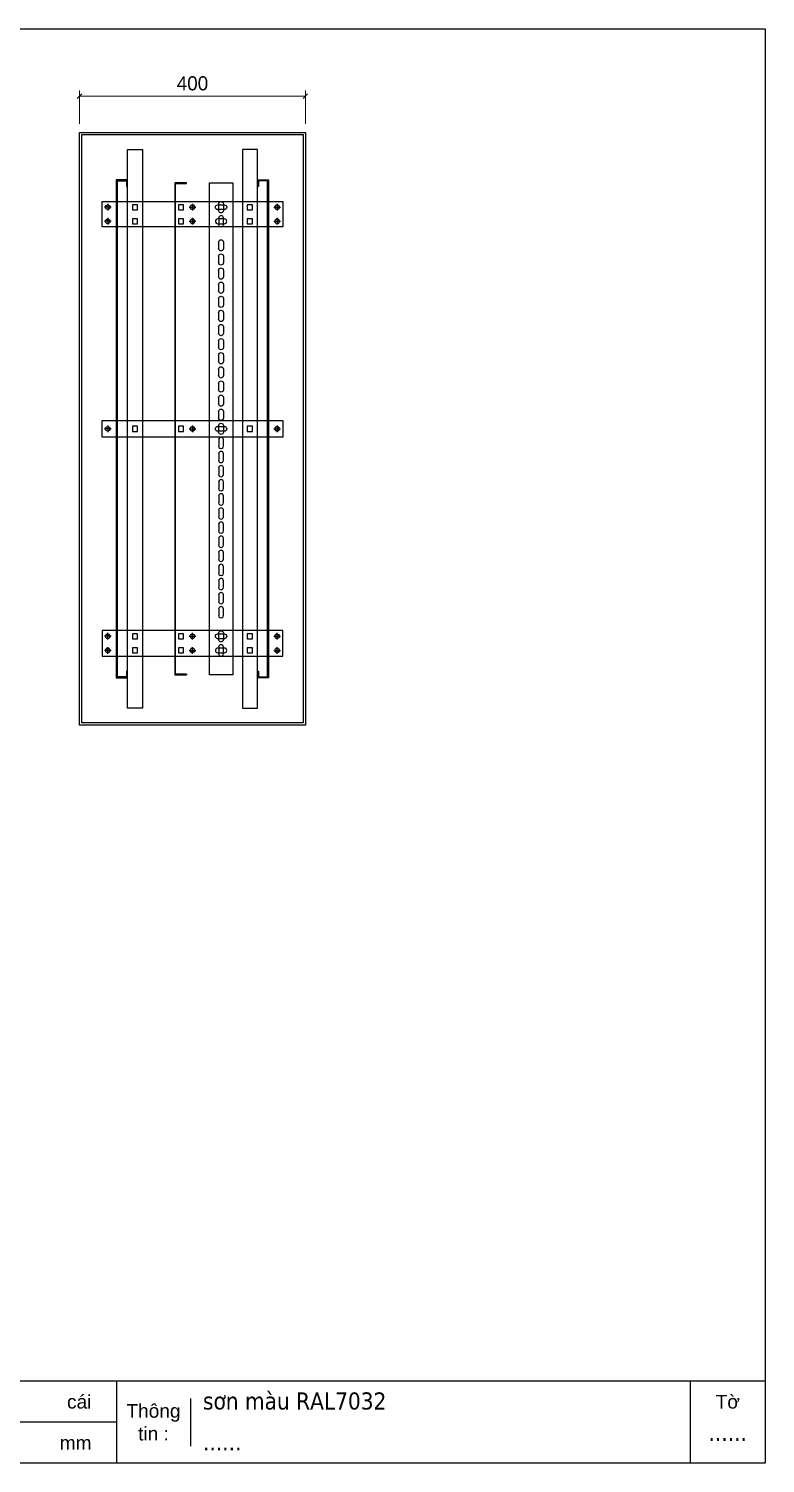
# Model space of a CAD drawing. Header units: millimetres. Extents: x 0 to 3594, y 0 to 2541.
# Drawn here: x 2289 to 3594, y 0 to 2541 of the extents above; entities that cross this region are included whole.
import ezdxf
from ezdxf.enums import TextEntityAlignment as Align

# ---------------------------------------------------------------- set-up
doc = ezdxf.new("R2010")
doc.units = ezdxf.units.MM
doc.layers.add('CNC', color=7, linetype='Continuous')
doc.layers.add('DIM', color=253, linetype='Continuous')
doc.styles.add('Arial', font='arial.ttf')
doc.styles.add('Tahoma (Input Text)', font='tahoma.ttf')
doc.dimstyles.new('Dim-25', dxfattribs={"dimtxt": 25, "dimasz": 8, "dimexe": 10, "dimexo": 15, "dimgap": 10, "dimtad": 1, "dimdec": 0, "dimtxsty": 'Standard', "dimblk": 'OBLIQUE', "dimcen": 10, "dimclrd": 5, "dimclre": 5, "dimclrt": 3, "dimazin": 3, "dimtfac": 1, "dimtdec": 0, "dimtmove": 0, "dimatfit": 3, "dimldrblk": 'OBLIQUE', "dimlwd": 9, "dimlwe": 9})

# ---------------------------------------------------------------- blocks, each defined once
blk = doc.blocks.new('khungtenAsean2')
at = {"color": 7}
for p, q in [((2970, -1980), (0, -1980)), ((2020, -1980), (2020, -2100)), ((2860, -1980), (2860, -2100)), ((2128.3, -2005), (2128.3, -2075)), ((2020, -2040), (0, -2040))]:
    blk.add_line(p, q, dxfattribs=at)
blk.add_lwpolyline([(0, 0), (2970, 0), (2970, -2100), (0, -2100)], close=True, dxfattribs=at)
at = {"color": 2, "char_height": 20, "style": 'Arial'}
for s, insert, width, attachment_point in [('cái', (1947.6, -2010), 917.634, 4), ('Thông\\Ptin :', (2074.2, -2040), 108.311, 5), ('Tờ', (2915, -2010), 110, 5), ('mm', (1936.9, -2070), 917.634, 4)]:
    blk.add_mtext(s, dxfattribs=dict(at, insert=insert, width=width, attachment_point=attachment_point))
at = {"color": 1, "style": 'Tahoma (Input Text)', "flags": 8}
for tag, p in [('#03', (506.6, -2019.3)), ('#01', (137.1, -2021.3)), ('#05', (1106.6, -2021.3)), ('#07', (1834.7, -2021.3)), ('#09', (2146.7, -2021.3)), ('#02', (98.5, -2081.3)), ('#04', (486.1, -2081.3)), ('#06', (1065.3, -2081.3)), ('#08', (1817.4, -2081.3)), ('#10', (2146.7, -2081.3))]:
    blk.add_attdef(tag, p, '', height=25, dxfattribs=at)
blk.add_attdef('#11', text='', height=25, dxfattribs=at).set_placement((2915, -2067.3), align=Align.CENTER)
blk = doc.blocks.new('ovan8.5x20')
at = {"layer": 'CNC', "color": 2, "lineweight": -3}
for p, q in [((5.7, 4.2), (-5.8, 4.2)), ((-5.8, -4.2), (5.7, -4.2))]:
    blk.add_line(p, q, dxfattribs=at)
for centre, start, end in [((-5.8, 0), 90, 270), ((5.7, 0), 270, 90)]:
    blk.add_arc(centre, 4.25, start, end, dxfattribs=at)
blk = doc.blocks.new('dfff')
at = {"color": 3, "ltscale": 3}
for p, q in [((3788, -102346.1), (3788, -102357.8)), ((3793.9, -102352), (3782.2, -102352))]:
    blk.add_line(p, q, dxfattribs=at)
blk.add_circle((3788, -102352), 4, dxfattribs=at)
blk = doc.blocks.new('*D7')
at = {"color": 0, "linetype": 'ByBlock', "lineweight": -2}
for p, q in [((2382.8, 2425.4), (2374.8, 2417.4)), ((2774.8, 2417.4), (2782.8, 2425.4))]:
    blk.add_line(p, q, dxfattribs=at)
at = {"layer": 'Defpoints', "color": 0, "ltscale": 3, "transparency": 16777216}
for p in [(2778.8, 2421.4), (2378.8, 2357.3), (2778.8, 2357.3)]:
    blk.add_point(p, dxfattribs=at)
at = {"layer": 'DIM', "color": 5, "lineweight": 9, "ltscale": 3, "transparency": 16777216}
for p, q in [((2378.8, 2372.3), (2378.8, 2431.4)), ((2378.8, 2421.4), (2778.8, 2421.4)), ((2778.8, 2372.3), (2778.8, 2431.4))]:
    blk.add_line(p, q, dxfattribs=at)
at = {"layer": 'DIM', "color": 3, "ltscale": 3, "transparency": 16777216, "insert": (2578.8, 2444.1), "char_height": 25, "attachment_point": 5}
blk.add_mtext('400', dxfattribs=at)
blk = doc.blocks.new('_Oblique')
at = {"color": 0, "linetype": 'ByBlock', "lineweight": -2}
blk.add_line((-0.5, -0.5), (0.5, 0.5), dxfattribs=at)

msp = doc.modelspace()

# ---------------------------------------------------------------- linework, layer by layer
at = {"color": 7, "ltscale": 3}
msp.add_line((2568, 1397.9), (2568, 1396.4), dxfattribs=at)
for points in [[(2778.8, 2357.3), (2778.8, 1307.3), (2378.8, 1307.3), (2378.8, 2357.3)], [(2774.8, 2353.3), (2774.8, 1311.3), (2382.8, 1311.3), (2382.8, 2353.3)]]:
    msp.add_lwpolyline(points, close=True, dxfattribs=at)
at = {"color": 3, "ltscale": 3}
for points in [[(2463.8, 2327.3), (2490.3, 2327.3), (2490.3, 1337.3), (2463.8, 1337.3)], [(2693.8, 2327.3), (2667.3, 2327.3), (2667.3, 1337.3), (2693.8, 1337.3)]]:
    msp.add_lwpolyline(points, close=True, dxfattribs=at)
at = {"color": 6}
for points in [[(2463.8, 2261.3), (2463.8, 2273.3), (2443.8, 2273.3), (2443.8, 1391.3), (2463.8, 1391.3), (2463.8, 1403.3), (2461.8, 1403.3), (2461.8, 1393.3), (2445.8, 1393.3), (2445.8, 2271.3), (2461.8, 2271.3), (2461.8, 2261.3)], [(2693.8, 2261.3), (2693.8, 2273.3), (2713.8, 2273.3), (2713.8, 1391.3), (2693.8, 1391.3), (2693.8, 1403.3), (2695.8, 1403.3), (2695.8, 1393.3), (2711.8, 1393.3), (2711.8, 2271.3), (2695.8, 2271.3), (2695.8, 2261.3)]]:
    msp.add_lwpolyline(points, close=True, dxfattribs=at)
at = {"color": 1}
for points in [[(2568, 2266.7), (2568, 2268.2), (2547.5, 2268.2), (2547.5, 1396.4), (2568, 1396.4)], [(2568, 1397.9), (2549, 1397.9), (2549, 2266.7), (2568, 2266.7), (2568, 2266.7), (2568, 2266.7)], [(2568, 2268.2), (2568, 2268.2)]]:
    msp.add_lwpolyline(points, dxfattribs=at)
at = {"color": 8, "ltscale": 3}
msp.add_lwpolyline([(2608.8, 2268.2), (2650.3, 2268.2), (2650.3, 1396.4), (2608.8, 1396.4)], close=True, dxfattribs=at)
at = {"color": 4, "ltscale": 3}
for points in [[(2418.8, 2234.8), (2738.8, 2234.8), (2738.8, 2189.8), (2418.8, 2189.8)], [(2418.8, 1847.3), (2738.8, 1847.3), (2738.8, 1817.3), (2418.8, 1817.3)], [(2418.8, 1429.8), (2738.8, 1429.8), (2738.8, 1474.8), (2418.8, 1474.8)]]:
    msp.add_lwpolyline(points, close=True, dxfattribs=at)
at = {"color": 2, "ltscale": 3}
for points in [[(2472.5, 2220.3), (2481.5, 2220.3), (2481.5, 2229.3), (2472.5, 2229.3)], [(2554, 2220.3), (2563, 2220.3), (2563, 2229.3), (2554, 2229.3)], [(2676, 2220.3), (2685, 2220.3), (2685, 2229.3), (2676, 2229.3)], [(2472.5, 2195.3), (2481.5, 2195.3), (2481.5, 2204.3), (2472.5, 2204.3)], [(2554, 2195.3), (2563, 2195.3), (2563, 2204.3), (2554, 2204.3)], [(2676, 2195.3), (2685, 2195.3), (2685, 2204.3), (2676, 2204.3)], [(2472.5, 1827.8), (2481.5, 1827.8), (2481.5, 1836.8), (2472.5, 1836.8)], [(2554, 1827.8), (2563, 1827.8), (2563, 1836.8), (2554, 1836.8)], [(2676, 1827.8), (2685, 1827.8), (2685, 1836.8), (2676, 1836.8)], [(2472.5, 1460.3), (2481.5, 1460.3), (2481.5, 1469.3), (2472.5, 1469.3)], [(2554, 1460.3), (2563, 1460.3), (2563, 1469.3), (2554, 1469.3)], [(2676, 1460.3), (2685, 1460.3), (2685, 1469.3), (2676, 1469.3)], [(2472.5, 1435.3), (2481.5, 1435.3), (2481.5, 1444.3), (2472.5, 1444.3)], [(2554, 1435.3), (2563, 1435.3), (2563, 1444.3), (2554, 1444.3)], [(2676, 1435.3), (2685, 1435.3), (2685, 1444.3), (2676, 1444.3)]]:
    msp.add_lwpolyline(points, close=True, dxfattribs=at)
for centre in [(2428.8, 2224.8), (2578.8, 2224.8), (2728.8, 2224.8), (2428.8, 2199.8), (2578.8, 2199.8), (2728.8, 2199.8), (2428.8, 1832.3), (2578.8, 1832.3), (2728.8, 1832.3), (2428.8, 1464.8), (2578.8, 1464.8), (2728.8, 1464.8), (2428.8, 1439.8), (2578.8, 1439.8), (2728.8, 1439.8)]:
    msp.add_circle(centre, 4, dxfattribs=at)

# ---------------------------------------------------------------- block references
at = {"color": 7}
ref = msp.add_blockref('khungtenAsean2', (0, 2541), dxfattribs=dict(at, xscale=1.210000000006402, yscale=1.210000000006402, zscale=1.210000000006402))
ref.add_attrib('#11', '......', dxfattribs={"color": 1, "height": 30.25, "style": 'Tahoma (Input Text)'}).set_placement((3527.1, 39.5), align=Align.CENTER)
ref.add_attrib('#09', 'sơn màu RAL7032', (2597.5, 95.3), dxfattribs={"color": 1, "height": 30.25, "style": 'Tahoma (Input Text)'})
ref.add_attrib('#10', '......', (2597.5, 22.7), dxfattribs={"color": 1, "height": 30.25, "style": 'Tahoma (Input Text)'})
at = {"color": 3}
for p in [(-1359.3, 104576.8), (-1359.3, 104551.8), (-1359.3, 104184.3)]:
    msp.add_blockref('dfff', p, dxfattribs=at)
at = {"color": 3, "xscale": -1}
for p in [(6366.8, 104576.8), (6516.8, 104576.8), (6366.8, 104551.8), (6516.8, 104551.8), (6366.8, 104184.3), (6516.8, 104184.3)]:
    msp.add_blockref('dfff', p, dxfattribs=at)
at = {"color": 3, "xscale": -1, "rotation": 180}
for p in [(-1359.3, -100887.1), (-1359.3, -100912.1)]:
    msp.add_blockref('dfff', p, dxfattribs=at)
at = {"color": 3, "rotation": 180}
for p in [(6366.8, -100887.1), (6516.8, -100887.1), (6366.8, -100912.1), (6516.8, -100912.1)]:
    msp.add_blockref('dfff', p, dxfattribs=at)
at = {"layer": 'CNC', "lineweight": -3, "xscale": -1}
for p in [(2629.5, 2224.8), (2629.5, 1832.3), (2629.5, 1464.8)]:
    msp.add_blockref('ovan8.5x20', p, dxfattribs=at)
at = {"layer": 'CNC', "lineweight": -3, "xscale": -1, "rotation": 270}
for p in [(2629.5, 2224.8), (2629.5, 2157.3), (2629.5, 2132.3), (2629.5, 2107.3), (2629.5, 2082.3), (2629.5, 2057.3), (2629.5, 2032.3), (2629.5, 2007.3), (2629.5, 1982.3), (2629.5, 1957.3), (2629.5, 1932.3), (2629.5, 1907.3), (2629.5, 1882.3), (2629.5, 1857.3), (2629.5, 1832.3), (2629.5, 1464.8)]:
    msp.add_blockref('ovan8.5x20', p, dxfattribs=at)
at = {"layer": 'CNC', "lineweight": -3}
for p, rotation in [((2629.5, 2199.8), 180), ((2629.5, 2199.8), 270), ((2629.5, 1807.3), 270), ((2629.5, 1782.3), 270), ((2629.5, 1757.3), 270), ((2629.5, 1732.3), 270), ((2629.5, 1707.3), 270), ((2629.5, 1682.3), 270), ((2629.5, 1657.3), 270), ((2629.5, 1632.3), 270), ((2629.5, 1607.3), 270), ((2629.5, 1582.3), 270), ((2629.5, 1557.3), 270), ((2629.5, 1532.3), 270), ((2629.5, 1507.3), 270), ((2629.5, 1439.8), 270), ((2629.5, 1439.8), 180)]:
    msp.add_blockref('ovan8.5x20', p, dxfattribs=dict(at, rotation=rotation))

# ---------------------------------------------------------------- dimensions: what is measured, and where the dimension line sits
at = {"layer": 'DIM', "color": 3, "ltscale": 3}
dim = msp.add_linear_dim(base=(2778.8, 2421.4), p1=(2378.8, 2357.3), p2=(2778.8, 2357.3), dimstyle='Dim-25', dxfattribs=at)
dim.commit()
dim.dimension.update_dxf_attribs({"geometry": '*D7', "text_midpoint": (2578.8, 2444.1)})

doc.saveas('drawing.dxf')
